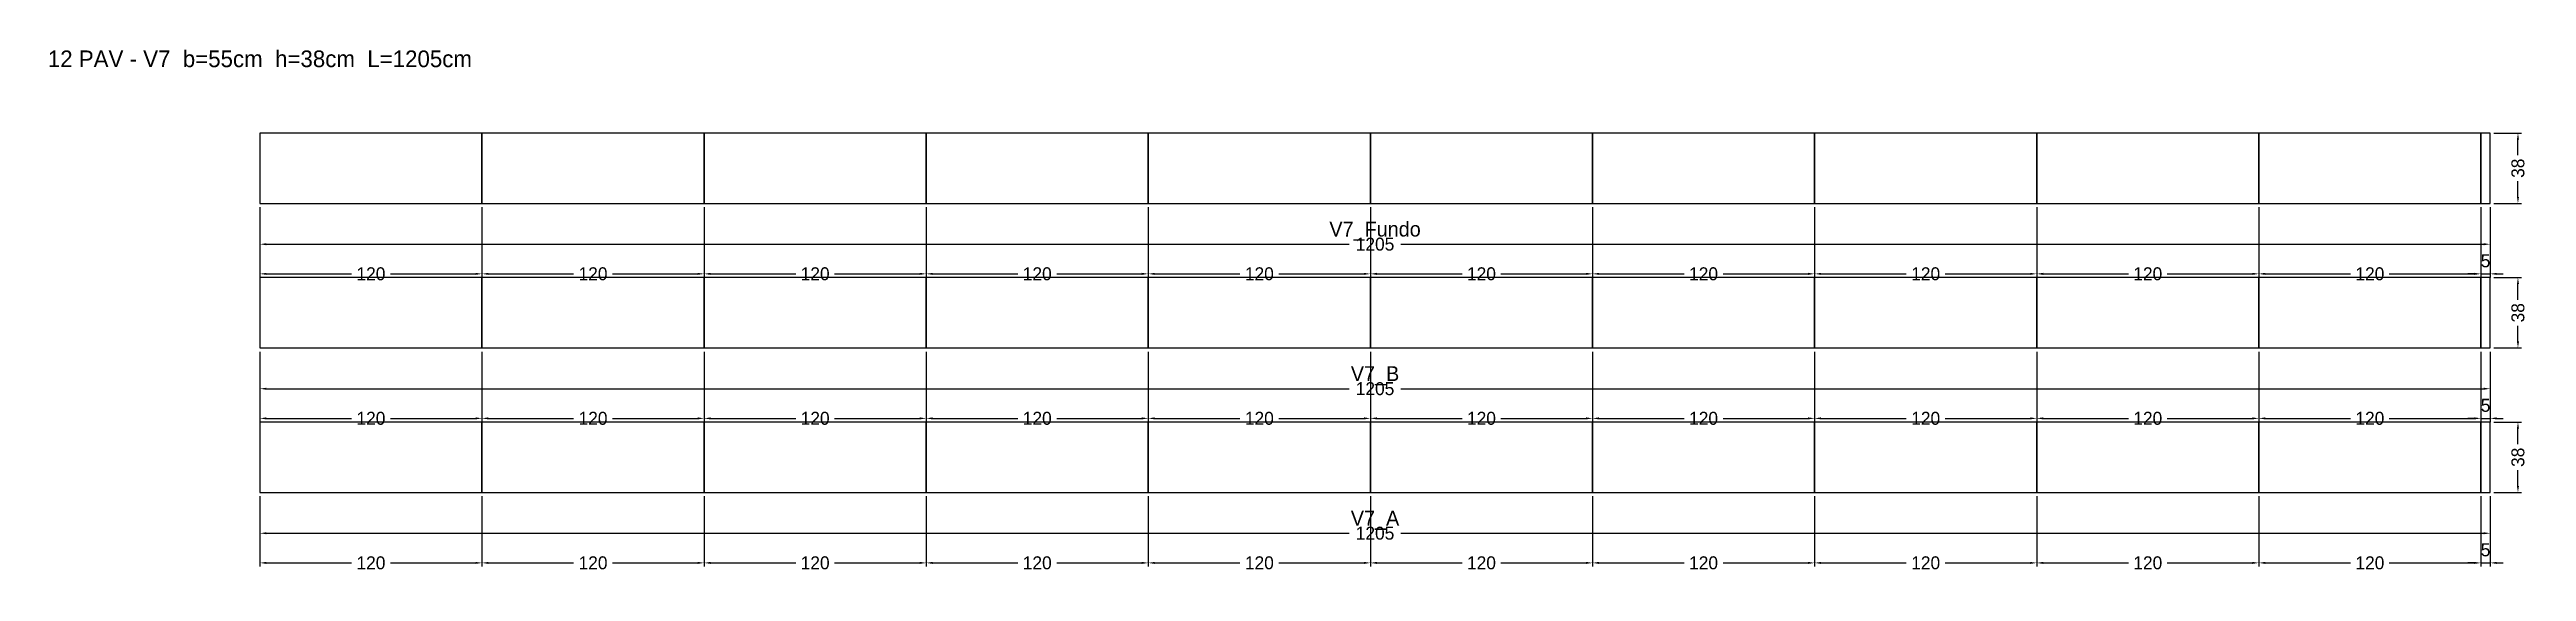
# Model space of a CAD drawing. Header units: metres. Extents: x -114 to 1225, y -43 to 239.
import ezdxf

# ---------------------------------------------------------------- set-up
doc = ezdxf.new("R2010")
doc.units = ezdxf.units.M
for name, color, linetype in [('COTA', 3, 'Continuous'), ('NOMENCLATURA', 2, 'Continuous'), ('Paineis', 7, 'Continuous'), ('Texto Secao', 2, 'Continuous')]:
    doc.layers.add(name, color=color, linetype=linetype)
doc.dimstyles.new('COTA_VIG', dxfattribs={"dimtxt": 7, "dimasz": 3.5, "dimexe": 2, "dimexo": 2, "dimgap": 1.5, "dimtad": 1, "dimdec": 1, "dimcen": 2.5, "dimclrd": 3, "dimclre": 3, "dimclrt": 3, "dimazin": 3, "dimtfac": 1, "dimtmove": 0, "dimatfit": 3})

# ---------------------------------------------------------------- blocks, each defined once
blk = doc.blocks.new('_CLOSEDFILLED')
at = {"color": 0, "linetype": 'BYBLOCK'}
blk.add_solid([(-1, 0.16), (0, 0), (-1, -0.16)], dxfattribs=at)
blk = doc.blocks.new('*D1')
at = {"color": 3}
for p, q in [((0, -2), (0, -24)), ((1205, -2), (1205, -24)), ((3.5, -22), (588.5, -22)), ((616.5, -22), (1201.5, -22))]:
    blk.add_line(p, q, dxfattribs=at)
at = {"layer": 'Defpoints'}
for p in [(0, 0), (1205, 0), (0, -22)]:
    blk.add_point(p, dxfattribs=at)
at = {"layer": 'COTA', "color": 3, "xscale": 3.5, "yscale": 3.5, "rotation": 180}
blk.add_blockref('_CLOSEDFILLED', (0, -22), dxfattribs=at)
at = {"layer": 'COTA', "color": 3, "xscale": 3.5, "yscale": 3.5}
blk.add_blockref('_CLOSEDFILLED', (1205, -22), dxfattribs=at)
at = {"layer": 'COTA', "color": 3, "insert": (602.5, -22), "char_height": 7, "attachment_point": 5}
blk.add_mtext('1205', dxfattribs=at)
blk = doc.blocks.new('*D2')
at = {"color": 3}
for p, q in [((0, -2), (0, -40)), ((120, -2), (120, -40)), ((3.5, -38), (49.5, -38)), ((70.5, -38), (116.5, -38))]:
    blk.add_line(p, q, dxfattribs=at)
at = {"layer": 'Defpoints'}
for p in [(0, 0), (120, 0), (0, -38)]:
    blk.add_point(p, dxfattribs=at)
at = {"layer": 'COTA', "color": 3, "xscale": 3.5, "yscale": 3.5, "rotation": 180}
blk.add_blockref('_CLOSEDFILLED', (0, -38), dxfattribs=at)
at = {"layer": 'COTA', "color": 3, "xscale": 3.5, "yscale": 3.5}
blk.add_blockref('_CLOSEDFILLED', (120, -38), dxfattribs=at)
at = {"layer": 'COTA', "color": 3, "insert": (60, -38), "char_height": 7, "attachment_point": 5}
blk.add_mtext('120', dxfattribs=at)
blk = doc.blocks.new('*D3')
at = {"color": 3}
for p, q in [((120, -2), (120, -40)), ((240, -2), (240, -40)), ((123.5, -38), (169.5, -38)), ((190.5, -38), (236.5, -38))]:
    blk.add_line(p, q, dxfattribs=at)
at = {"layer": 'Defpoints'}
for p in [(120, 0), (240, 0), (120, -38)]:
    blk.add_point(p, dxfattribs=at)
at = {"layer": 'COTA', "color": 3, "xscale": 3.5, "yscale": 3.5, "rotation": 180}
blk.add_blockref('_CLOSEDFILLED', (120, -38), dxfattribs=at)
at = {"layer": 'COTA', "color": 3, "xscale": 3.5, "yscale": 3.5}
blk.add_blockref('_CLOSEDFILLED', (240, -38), dxfattribs=at)
at = {"layer": 'COTA', "color": 3, "insert": (180, -38), "char_height": 7, "attachment_point": 5}
blk.add_mtext('120', dxfattribs=at)
blk = doc.blocks.new('*D4')
at = {"color": 3}
for p, q in [((240, -2), (240, -40)), ((360, -2), (360, -40)), ((243.5, -38), (289.5, -38)), ((310.5, -38), (356.5, -38))]:
    blk.add_line(p, q, dxfattribs=at)
at = {"layer": 'Defpoints'}
for p in [(240, 0), (360, 0), (240, -38)]:
    blk.add_point(p, dxfattribs=at)
at = {"layer": 'COTA', "color": 3, "xscale": 3.5, "yscale": 3.5, "rotation": 180}
blk.add_blockref('_CLOSEDFILLED', (240, -38), dxfattribs=at)
at = {"layer": 'COTA', "color": 3, "xscale": 3.5, "yscale": 3.5}
blk.add_blockref('_CLOSEDFILLED', (360, -38), dxfattribs=at)
at = {"layer": 'COTA', "color": 3, "insert": (300, -38), "char_height": 7, "attachment_point": 5}
blk.add_mtext('120', dxfattribs=at)
blk = doc.blocks.new('*D5')
at = {"color": 3}
for p, q in [((360, -2), (360, -40)), ((480, -2), (480, -40)), ((363.5, -38), (409.5, -38)), ((430.5, -38), (476.5, -38))]:
    blk.add_line(p, q, dxfattribs=at)
at = {"layer": 'Defpoints'}
for p in [(360, 0), (480, 0), (360, -38)]:
    blk.add_point(p, dxfattribs=at)
at = {"layer": 'COTA', "color": 3, "xscale": 3.5, "yscale": 3.5, "rotation": 180}
blk.add_blockref('_CLOSEDFILLED', (360, -38), dxfattribs=at)
at = {"layer": 'COTA', "color": 3, "xscale": 3.5, "yscale": 3.5}
blk.add_blockref('_CLOSEDFILLED', (480, -38), dxfattribs=at)
at = {"layer": 'COTA', "color": 3, "insert": (420, -38), "char_height": 7, "attachment_point": 5}
blk.add_mtext('120', dxfattribs=at)
blk = doc.blocks.new('*D6')
at = {"color": 3}
for p, q in [((480, -2), (480, -40)), ((600, -2), (600, -40)), ((483.5, -38), (529.5, -38)), ((550.5, -38), (596.5, -38))]:
    blk.add_line(p, q, dxfattribs=at)
at = {"layer": 'Defpoints'}
for p in [(480, 0), (600, 0), (480, -38)]:
    blk.add_point(p, dxfattribs=at)
at = {"layer": 'COTA', "color": 3, "xscale": 3.5, "yscale": 3.5, "rotation": 180}
blk.add_blockref('_CLOSEDFILLED', (480, -38), dxfattribs=at)
at = {"layer": 'COTA', "color": 3, "xscale": 3.5, "yscale": 3.5}
blk.add_blockref('_CLOSEDFILLED', (600, -38), dxfattribs=at)
at = {"layer": 'COTA', "color": 3, "insert": (540, -38), "char_height": 7, "attachment_point": 5}
blk.add_mtext('120', dxfattribs=at)
blk = doc.blocks.new('*D7')
at = {"color": 3}
for p, q in [((600, -2), (600, -40)), ((720, -2), (720, -40)), ((603.5, -38), (649.5, -38)), ((670.5, -38), (716.5, -38))]:
    blk.add_line(p, q, dxfattribs=at)
at = {"layer": 'Defpoints'}
for p in [(600, 0), (720, 0), (600, -38)]:
    blk.add_point(p, dxfattribs=at)
at = {"layer": 'COTA', "color": 3, "xscale": 3.5, "yscale": 3.5, "rotation": 180}
blk.add_blockref('_CLOSEDFILLED', (600, -38), dxfattribs=at)
at = {"layer": 'COTA', "color": 3, "xscale": 3.5, "yscale": 3.5}
blk.add_blockref('_CLOSEDFILLED', (720, -38), dxfattribs=at)
at = {"layer": 'COTA', "color": 3, "insert": (660, -38), "char_height": 7, "attachment_point": 5}
blk.add_mtext('120', dxfattribs=at)
blk = doc.blocks.new('*D8')
at = {"color": 3}
for p, q in [((720, -2), (720, -40)), ((840, -2), (840, -40)), ((723.5, -38), (769.5, -38)), ((790.5, -38), (836.5, -38))]:
    blk.add_line(p, q, dxfattribs=at)
at = {"layer": 'Defpoints'}
for p in [(720, 0), (840, 0), (720, -38)]:
    blk.add_point(p, dxfattribs=at)
at = {"layer": 'COTA', "color": 3, "xscale": 3.5, "yscale": 3.5, "rotation": 180}
blk.add_blockref('_CLOSEDFILLED', (720, -38), dxfattribs=at)
at = {"layer": 'COTA', "color": 3, "xscale": 3.5, "yscale": 3.5}
blk.add_blockref('_CLOSEDFILLED', (840, -38), dxfattribs=at)
at = {"layer": 'COTA', "color": 3, "insert": (780, -38), "char_height": 7, "attachment_point": 5}
blk.add_mtext('120', dxfattribs=at)
blk = doc.blocks.new('*D9')
at = {"color": 3}
for p, q in [((840, -2), (840, -40)), ((960, -2), (960, -40)), ((843.5, -38), (889.5, -38)), ((910.5, -38), (956.5, -38))]:
    blk.add_line(p, q, dxfattribs=at)
at = {"layer": 'Defpoints'}
for p in [(840, 0), (960, 0), (840, -38)]:
    blk.add_point(p, dxfattribs=at)
at = {"layer": 'COTA', "color": 3, "xscale": 3.5, "yscale": 3.5, "rotation": 180}
blk.add_blockref('_CLOSEDFILLED', (840, -38), dxfattribs=at)
at = {"layer": 'COTA', "color": 3, "xscale": 3.5, "yscale": 3.5}
blk.add_blockref('_CLOSEDFILLED', (960, -38), dxfattribs=at)
at = {"layer": 'COTA', "color": 3, "insert": (900, -38), "char_height": 7, "attachment_point": 5}
blk.add_mtext('120', dxfattribs=at)
blk = doc.blocks.new('*D10')
at = {"color": 3}
for p, q in [((960, -2), (960, -40)), ((1080, -2), (1080, -40)), ((963.5, -38), (1009.5, -38)), ((1030.5, -38), (1076.5, -38))]:
    blk.add_line(p, q, dxfattribs=at)
at = {"layer": 'Defpoints'}
for p in [(960, 0), (1080, 0), (960, -38)]:
    blk.add_point(p, dxfattribs=at)
at = {"layer": 'COTA', "color": 3, "xscale": 3.5, "yscale": 3.5, "rotation": 180}
blk.add_blockref('_CLOSEDFILLED', (960, -38), dxfattribs=at)
at = {"layer": 'COTA', "color": 3, "xscale": 3.5, "yscale": 3.5}
blk.add_blockref('_CLOSEDFILLED', (1080, -38), dxfattribs=at)
at = {"layer": 'COTA', "color": 3, "insert": (1020, -38), "char_height": 7, "attachment_point": 5}
blk.add_mtext('120', dxfattribs=at)
blk = doc.blocks.new('*D11')
at = {"color": 3}
for p, q in [((1080, -2), (1080, -40)), ((1200, -2), (1200, -40)), ((1083.5, -38), (1129.5, -38)), ((1150.5, -38), (1196.5, -38))]:
    blk.add_line(p, q, dxfattribs=at)
at = {"layer": 'Defpoints'}
for p in [(1080, 0), (1200, 0), (1080, -38)]:
    blk.add_point(p, dxfattribs=at)
at = {"layer": 'COTA', "color": 3, "xscale": 3.5, "yscale": 3.5, "rotation": 180}
blk.add_blockref('_CLOSEDFILLED', (1080, -38), dxfattribs=at)
at = {"layer": 'COTA', "color": 3, "xscale": 3.5, "yscale": 3.5}
blk.add_blockref('_CLOSEDFILLED', (1200, -38), dxfattribs=at)
at = {"layer": 'COTA', "color": 3, "insert": (1140, -38), "char_height": 7, "attachment_point": 5}
blk.add_mtext('120', dxfattribs=at)
blk = doc.blocks.new('*D13')
at = {"color": 3}
for p, q in [((1207, 38), (1222, 38)), ((1220, 26), (1220, 34.5)), ((1207, 0), (1222, 0)), ((1220, 3.5), (1220, 12))]:
    blk.add_line(p, q, dxfattribs=at)
at = {"layer": 'Defpoints'}
for p in [(1205, 38), (1205, 0), (1220, 0)]:
    blk.add_point(p, dxfattribs=at)
at = {"layer": 'COTA', "color": 3, "xscale": 3.5, "yscale": 3.5}
for p, rotation in [((1220, 38), 90), ((1220, 0), 270)]:
    blk.add_blockref('_CLOSEDFILLED', p, dxfattribs=dict(at, rotation=rotation))
at = {"layer": 'COTA', "color": 3, "insert": (1220, 19), "char_height": 7, "attachment_point": 5, "rotation": 90}
blk.add_mtext('38', dxfattribs=at)
blk = doc.blocks.new('*D14')
at = {"color": 3}
for p, q in [((0, 76), (0, 54)), ((1205, 76), (1205, 54)), ((3.5, 56), (588.5, 56)), ((616.5, 56), (1201.5, 56))]:
    blk.add_line(p, q, dxfattribs=at)
at = {"layer": 'Defpoints'}
for p in [(0, 78), (1205, 78), (0, 56)]:
    blk.add_point(p, dxfattribs=at)
at = {"layer": 'COTA', "color": 3, "xscale": 3.5, "yscale": 3.5, "rotation": 180}
blk.add_blockref('_CLOSEDFILLED', (0, 56), dxfattribs=at)
at = {"layer": 'COTA', "color": 3, "xscale": 3.5, "yscale": 3.5}
blk.add_blockref('_CLOSEDFILLED', (1205, 56), dxfattribs=at)
at = {"layer": 'COTA', "color": 3, "insert": (602.5, 56), "char_height": 7, "attachment_point": 5}
blk.add_mtext('1205', dxfattribs=at)
blk = doc.blocks.new('*D15')
at = {"color": 3}
for p, q in [((0, 76), (0, 38)), ((120, 76), (120, 38)), ((3.5, 40), (49.5, 40)), ((70.5, 40), (116.5, 40))]:
    blk.add_line(p, q, dxfattribs=at)
at = {"layer": 'Defpoints'}
for p in [(0, 78), (120, 78), (0, 40)]:
    blk.add_point(p, dxfattribs=at)
at = {"layer": 'COTA', "color": 3, "xscale": 3.5, "yscale": 3.5, "rotation": 180}
blk.add_blockref('_CLOSEDFILLED', (0, 40), dxfattribs=at)
at = {"layer": 'COTA', "color": 3, "xscale": 3.5, "yscale": 3.5}
blk.add_blockref('_CLOSEDFILLED', (120, 40), dxfattribs=at)
at = {"layer": 'COTA', "color": 3, "insert": (60, 40), "char_height": 7, "attachment_point": 5}
blk.add_mtext('120', dxfattribs=at)
blk = doc.blocks.new('*D16')
at = {"color": 3}
for p, q in [((120, 76), (120, 38)), ((240, 76), (240, 38)), ((123.5, 40), (169.5, 40)), ((190.5, 40), (236.5, 40))]:
    blk.add_line(p, q, dxfattribs=at)
at = {"layer": 'Defpoints'}
for p in [(120, 78), (240, 78), (120, 40)]:
    blk.add_point(p, dxfattribs=at)
at = {"layer": 'COTA', "color": 3, "xscale": 3.5, "yscale": 3.5, "rotation": 180}
blk.add_blockref('_CLOSEDFILLED', (120, 40), dxfattribs=at)
at = {"layer": 'COTA', "color": 3, "xscale": 3.5, "yscale": 3.5}
blk.add_blockref('_CLOSEDFILLED', (240, 40), dxfattribs=at)
at = {"layer": 'COTA', "color": 3, "insert": (180, 40), "char_height": 7, "attachment_point": 5}
blk.add_mtext('120', dxfattribs=at)
blk = doc.blocks.new('*D17')
at = {"color": 3}
for p, q in [((240, 76), (240, 38)), ((360, 76), (360, 38)), ((243.5, 40), (289.5, 40)), ((310.5, 40), (356.5, 40))]:
    blk.add_line(p, q, dxfattribs=at)
at = {"layer": 'Defpoints'}
for p in [(240, 78), (360, 78), (240, 40)]:
    blk.add_point(p, dxfattribs=at)
at = {"layer": 'COTA', "color": 3, "xscale": 3.5, "yscale": 3.5, "rotation": 180}
blk.add_blockref('_CLOSEDFILLED', (240, 40), dxfattribs=at)
at = {"layer": 'COTA', "color": 3, "xscale": 3.5, "yscale": 3.5}
blk.add_blockref('_CLOSEDFILLED', (360, 40), dxfattribs=at)
at = {"layer": 'COTA', "color": 3, "insert": (300, 40), "char_height": 7, "attachment_point": 5}
blk.add_mtext('120', dxfattribs=at)
blk = doc.blocks.new('*D18')
at = {"color": 3}
for p, q in [((360, 76), (360, 38)), ((480, 76), (480, 38)), ((363.5, 40), (409.5, 40)), ((430.5, 40), (476.5, 40))]:
    blk.add_line(p, q, dxfattribs=at)
at = {"layer": 'Defpoints'}
for p in [(360, 78), (480, 78), (360, 40)]:
    blk.add_point(p, dxfattribs=at)
at = {"layer": 'COTA', "color": 3, "xscale": 3.5, "yscale": 3.5, "rotation": 180}
blk.add_blockref('_CLOSEDFILLED', (360, 40), dxfattribs=at)
at = {"layer": 'COTA', "color": 3, "xscale": 3.5, "yscale": 3.5}
blk.add_blockref('_CLOSEDFILLED', (480, 40), dxfattribs=at)
at = {"layer": 'COTA', "color": 3, "insert": (420, 40), "char_height": 7, "attachment_point": 5}
blk.add_mtext('120', dxfattribs=at)
blk = doc.blocks.new('*D19')
at = {"color": 3}
for p, q in [((480, 76), (480, 38)), ((600, 76), (600, 38)), ((483.5, 40), (529.5, 40)), ((550.5, 40), (596.5, 40))]:
    blk.add_line(p, q, dxfattribs=at)
at = {"layer": 'Defpoints'}
for p in [(480, 78), (600, 78), (480, 40)]:
    blk.add_point(p, dxfattribs=at)
at = {"layer": 'COTA', "color": 3, "xscale": 3.5, "yscale": 3.5, "rotation": 180}
blk.add_blockref('_CLOSEDFILLED', (480, 40), dxfattribs=at)
at = {"layer": 'COTA', "color": 3, "xscale": 3.5, "yscale": 3.5}
blk.add_blockref('_CLOSEDFILLED', (600, 40), dxfattribs=at)
at = {"layer": 'COTA', "color": 3, "insert": (540, 40), "char_height": 7, "attachment_point": 5}
blk.add_mtext('120', dxfattribs=at)
blk = doc.blocks.new('*D20')
at = {"color": 3}
for p, q in [((600, 76), (600, 38)), ((720, 76), (720, 38)), ((603.5, 40), (649.5, 40)), ((670.5, 40), (716.5, 40))]:
    blk.add_line(p, q, dxfattribs=at)
at = {"layer": 'Defpoints'}
for p in [(600, 78), (720, 78), (600, 40)]:
    blk.add_point(p, dxfattribs=at)
at = {"layer": 'COTA', "color": 3, "xscale": 3.5, "yscale": 3.5, "rotation": 180}
blk.add_blockref('_CLOSEDFILLED', (600, 40), dxfattribs=at)
at = {"layer": 'COTA', "color": 3, "xscale": 3.5, "yscale": 3.5}
blk.add_blockref('_CLOSEDFILLED', (720, 40), dxfattribs=at)
at = {"layer": 'COTA', "color": 3, "insert": (660, 40), "char_height": 7, "attachment_point": 5}
blk.add_mtext('120', dxfattribs=at)
blk = doc.blocks.new('*D21')
at = {"color": 3}
for p, q in [((720, 76), (720, 38)), ((840, 76), (840, 38)), ((723.5, 40), (769.5, 40)), ((790.5, 40), (836.5, 40))]:
    blk.add_line(p, q, dxfattribs=at)
at = {"layer": 'Defpoints'}
for p in [(720, 78), (840, 78), (720, 40)]:
    blk.add_point(p, dxfattribs=at)
at = {"layer": 'COTA', "color": 3, "xscale": 3.5, "yscale": 3.5, "rotation": 180}
blk.add_blockref('_CLOSEDFILLED', (720, 40), dxfattribs=at)
at = {"layer": 'COTA', "color": 3, "xscale": 3.5, "yscale": 3.5}
blk.add_blockref('_CLOSEDFILLED', (840, 40), dxfattribs=at)
at = {"layer": 'COTA', "color": 3, "insert": (780, 40), "char_height": 7, "attachment_point": 5}
blk.add_mtext('120', dxfattribs=at)
blk = doc.blocks.new('*D22')
at = {"color": 3}
for p, q in [((840, 76), (840, 38)), ((960, 76), (960, 38)), ((843.5, 40), (889.5, 40)), ((910.5, 40), (956.5, 40))]:
    blk.add_line(p, q, dxfattribs=at)
at = {"layer": 'Defpoints'}
for p in [(840, 78), (960, 78), (840, 40)]:
    blk.add_point(p, dxfattribs=at)
at = {"layer": 'COTA', "color": 3, "xscale": 3.5, "yscale": 3.5, "rotation": 180}
blk.add_blockref('_CLOSEDFILLED', (840, 40), dxfattribs=at)
at = {"layer": 'COTA', "color": 3, "xscale": 3.5, "yscale": 3.5}
blk.add_blockref('_CLOSEDFILLED', (960, 40), dxfattribs=at)
at = {"layer": 'COTA', "color": 3, "insert": (900, 40), "char_height": 7, "attachment_point": 5}
blk.add_mtext('120', dxfattribs=at)
blk = doc.blocks.new('*D23')
at = {"color": 3}
for p, q in [((960, 76), (960, 38)), ((1080, 76), (1080, 38)), ((963.5, 40), (1009.5, 40)), ((1030.5, 40), (1076.5, 40))]:
    blk.add_line(p, q, dxfattribs=at)
at = {"layer": 'Defpoints'}
for p in [(960, 78), (1080, 78), (960, 40)]:
    blk.add_point(p, dxfattribs=at)
at = {"layer": 'COTA', "color": 3, "xscale": 3.5, "yscale": 3.5, "rotation": 180}
blk.add_blockref('_CLOSEDFILLED', (960, 40), dxfattribs=at)
at = {"layer": 'COTA', "color": 3, "xscale": 3.5, "yscale": 3.5}
blk.add_blockref('_CLOSEDFILLED', (1080, 40), dxfattribs=at)
at = {"layer": 'COTA', "color": 3, "insert": (1020, 40), "char_height": 7, "attachment_point": 5}
blk.add_mtext('120', dxfattribs=at)
blk = doc.blocks.new('*D24')
at = {"color": 3}
for p, q in [((1080, 76), (1080, 38)), ((1200, 76), (1200, 38)), ((1083.5, 40), (1129.5, 40)), ((1150.5, 40), (1196.5, 40))]:
    blk.add_line(p, q, dxfattribs=at)
at = {"layer": 'Defpoints'}
for p in [(1080, 78), (1200, 78), (1080, 40)]:
    blk.add_point(p, dxfattribs=at)
at = {"layer": 'COTA', "color": 3, "xscale": 3.5, "yscale": 3.5, "rotation": 180}
blk.add_blockref('_CLOSEDFILLED', (1080, 40), dxfattribs=at)
at = {"layer": 'COTA', "color": 3, "xscale": 3.5, "yscale": 3.5}
blk.add_blockref('_CLOSEDFILLED', (1200, 40), dxfattribs=at)
at = {"layer": 'COTA', "color": 3, "insert": (1140, 40), "char_height": 7, "attachment_point": 5}
blk.add_mtext('120', dxfattribs=at)
blk = doc.blocks.new('*D26')
at = {"color": 3}
for p, q in [((1207, 116), (1222, 116)), ((1220, 104), (1220, 112.5)), ((1220, 81.5), (1220, 90)), ((1207, 78), (1222, 78))]:
    blk.add_line(p, q, dxfattribs=at)
at = {"layer": 'Defpoints'}
for p in [(1205, 116), (1205, 78), (1220, 78)]:
    blk.add_point(p, dxfattribs=at)
at = {"layer": 'COTA', "color": 3, "xscale": 3.5, "yscale": 3.5}
for p, rotation in [((1220, 116), 90), ((1220, 78), 270)]:
    blk.add_blockref('_CLOSEDFILLED', p, dxfattribs=dict(at, rotation=rotation))
at = {"layer": 'COTA', "color": 3, "insert": (1220, 97), "char_height": 7, "attachment_point": 5, "rotation": 90}
blk.add_mtext('38', dxfattribs=at)
blk = doc.blocks.new('*D27')
at = {"color": 3}
for p, q in [((0, 154), (0, 132)), ((1205, 154), (1205, 132)), ((3.5, 134), (588.5, 134)), ((616.5, 134), (1201.5, 134))]:
    blk.add_line(p, q, dxfattribs=at)
at = {"layer": 'Defpoints'}
for p in [(0, 156), (1205, 156), (0, 134)]:
    blk.add_point(p, dxfattribs=at)
at = {"layer": 'COTA', "color": 3, "xscale": 3.5, "yscale": 3.5, "rotation": 180}
blk.add_blockref('_CLOSEDFILLED', (0, 134), dxfattribs=at)
at = {"layer": 'COTA', "color": 3, "xscale": 3.5, "yscale": 3.5}
blk.add_blockref('_CLOSEDFILLED', (1205, 134), dxfattribs=at)
at = {"layer": 'COTA', "color": 3, "insert": (602.5, 134), "char_height": 7, "attachment_point": 5}
blk.add_mtext('1205', dxfattribs=at)
blk = doc.blocks.new('*D28')
at = {"color": 3}
for p, q in [((0, 154), (0, 116)), ((120, 154), (120, 116)), ((3.5, 118), (49.5, 118)), ((70.5, 118), (116.5, 118))]:
    blk.add_line(p, q, dxfattribs=at)
at = {"layer": 'Defpoints'}
for p in [(0, 156), (120, 156), (0, 118)]:
    blk.add_point(p, dxfattribs=at)
at = {"layer": 'COTA', "color": 3, "xscale": 3.5, "yscale": 3.5, "rotation": 180}
blk.add_blockref('_CLOSEDFILLED', (0, 118), dxfattribs=at)
at = {"layer": 'COTA', "color": 3, "xscale": 3.5, "yscale": 3.5}
blk.add_blockref('_CLOSEDFILLED', (120, 118), dxfattribs=at)
at = {"layer": 'COTA', "color": 3, "insert": (60, 118), "char_height": 7, "attachment_point": 5}
blk.add_mtext('120', dxfattribs=at)
blk = doc.blocks.new('*D29')
at = {"color": 3}
for p, q in [((120, 154), (120, 116)), ((240, 154), (240, 116)), ((123.5, 118), (169.5, 118)), ((190.5, 118), (236.5, 118))]:
    blk.add_line(p, q, dxfattribs=at)
at = {"layer": 'Defpoints'}
for p in [(120, 156), (240, 156), (120, 118)]:
    blk.add_point(p, dxfattribs=at)
at = {"layer": 'COTA', "color": 3, "xscale": 3.5, "yscale": 3.5, "rotation": 180}
blk.add_blockref('_CLOSEDFILLED', (120, 118), dxfattribs=at)
at = {"layer": 'COTA', "color": 3, "xscale": 3.5, "yscale": 3.5}
blk.add_blockref('_CLOSEDFILLED', (240, 118), dxfattribs=at)
at = {"layer": 'COTA', "color": 3, "insert": (180, 118), "char_height": 7, "attachment_point": 5}
blk.add_mtext('120', dxfattribs=at)
blk = doc.blocks.new('*D30')
at = {"color": 3}
for p, q in [((240, 154), (240, 116)), ((360, 154), (360, 116)), ((243.5, 118), (289.5, 118)), ((310.5, 118), (356.5, 118))]:
    blk.add_line(p, q, dxfattribs=at)
at = {"layer": 'Defpoints'}
for p in [(240, 156), (360, 156), (240, 118)]:
    blk.add_point(p, dxfattribs=at)
at = {"layer": 'COTA', "color": 3, "xscale": 3.5, "yscale": 3.5, "rotation": 180}
blk.add_blockref('_CLOSEDFILLED', (240, 118), dxfattribs=at)
at = {"layer": 'COTA', "color": 3, "xscale": 3.5, "yscale": 3.5}
blk.add_blockref('_CLOSEDFILLED', (360, 118), dxfattribs=at)
at = {"layer": 'COTA', "color": 3, "insert": (300, 118), "char_height": 7, "attachment_point": 5}
blk.add_mtext('120', dxfattribs=at)
blk = doc.blocks.new('*D31')
at = {"color": 3}
for p, q in [((360, 154), (360, 116)), ((480, 154), (480, 116)), ((363.5, 118), (409.5, 118)), ((430.5, 118), (476.5, 118))]:
    blk.add_line(p, q, dxfattribs=at)
at = {"layer": 'Defpoints'}
for p in [(360, 156), (480, 156), (360, 118)]:
    blk.add_point(p, dxfattribs=at)
at = {"layer": 'COTA', "color": 3, "xscale": 3.5, "yscale": 3.5, "rotation": 180}
blk.add_blockref('_CLOSEDFILLED', (360, 118), dxfattribs=at)
at = {"layer": 'COTA', "color": 3, "xscale": 3.5, "yscale": 3.5}
blk.add_blockref('_CLOSEDFILLED', (480, 118), dxfattribs=at)
at = {"layer": 'COTA', "color": 3, "insert": (420, 118), "char_height": 7, "attachment_point": 5}
blk.add_mtext('120', dxfattribs=at)
blk = doc.blocks.new('*D32')
at = {"color": 3}
for p, q in [((480, 154), (480, 116)), ((600, 154), (600, 116)), ((483.5, 118), (529.5, 118)), ((550.5, 118), (596.5, 118))]:
    blk.add_line(p, q, dxfattribs=at)
at = {"layer": 'Defpoints'}
for p in [(480, 156), (600, 156), (480, 118)]:
    blk.add_point(p, dxfattribs=at)
at = {"layer": 'COTA', "color": 3, "xscale": 3.5, "yscale": 3.5, "rotation": 180}
blk.add_blockref('_CLOSEDFILLED', (480, 118), dxfattribs=at)
at = {"layer": 'COTA', "color": 3, "xscale": 3.5, "yscale": 3.5}
blk.add_blockref('_CLOSEDFILLED', (600, 118), dxfattribs=at)
at = {"layer": 'COTA', "color": 3, "insert": (540, 118), "char_height": 7, "attachment_point": 5}
blk.add_mtext('120', dxfattribs=at)
blk = doc.blocks.new('*D33')
at = {"color": 3}
for p, q in [((600, 154), (600, 116)), ((720, 154), (720, 116)), ((603.5, 118), (649.5, 118)), ((670.5, 118), (716.5, 118))]:
    blk.add_line(p, q, dxfattribs=at)
at = {"layer": 'Defpoints'}
for p in [(600, 156), (720, 156), (600, 118)]:
    blk.add_point(p, dxfattribs=at)
at = {"layer": 'COTA', "color": 3, "xscale": 3.5, "yscale": 3.5, "rotation": 180}
blk.add_blockref('_CLOSEDFILLED', (600, 118), dxfattribs=at)
at = {"layer": 'COTA', "color": 3, "xscale": 3.5, "yscale": 3.5}
blk.add_blockref('_CLOSEDFILLED', (720, 118), dxfattribs=at)
at = {"layer": 'COTA', "color": 3, "insert": (660, 118), "char_height": 7, "attachment_point": 5}
blk.add_mtext('120', dxfattribs=at)
blk = doc.blocks.new('*D34')
at = {"color": 3}
for p, q in [((720, 154), (720, 116)), ((840, 154), (840, 116)), ((723.5, 118), (769.5, 118)), ((790.5, 118), (836.5, 118))]:
    blk.add_line(p, q, dxfattribs=at)
at = {"layer": 'Defpoints'}
for p in [(720, 156), (840, 156), (720, 118)]:
    blk.add_point(p, dxfattribs=at)
at = {"layer": 'COTA', "color": 3, "xscale": 3.5, "yscale": 3.5, "rotation": 180}
blk.add_blockref('_CLOSEDFILLED', (720, 118), dxfattribs=at)
at = {"layer": 'COTA', "color": 3, "xscale": 3.5, "yscale": 3.5}
blk.add_blockref('_CLOSEDFILLED', (840, 118), dxfattribs=at)
at = {"layer": 'COTA', "color": 3, "insert": (780, 118), "char_height": 7, "attachment_point": 5}
blk.add_mtext('120', dxfattribs=at)
blk = doc.blocks.new('*D35')
at = {"color": 3}
for p, q in [((840, 154), (840, 116)), ((960, 154), (960, 116)), ((843.5, 118), (889.5, 118)), ((910.5, 118), (956.5, 118))]:
    blk.add_line(p, q, dxfattribs=at)
at = {"layer": 'Defpoints'}
for p in [(840, 156), (960, 156), (840, 118)]:
    blk.add_point(p, dxfattribs=at)
at = {"layer": 'COTA', "color": 3, "xscale": 3.5, "yscale": 3.5, "rotation": 180}
blk.add_blockref('_CLOSEDFILLED', (840, 118), dxfattribs=at)
at = {"layer": 'COTA', "color": 3, "xscale": 3.5, "yscale": 3.5}
blk.add_blockref('_CLOSEDFILLED', (960, 118), dxfattribs=at)
at = {"layer": 'COTA', "color": 3, "insert": (900, 118), "char_height": 7, "attachment_point": 5}
blk.add_mtext('120', dxfattribs=at)
blk = doc.blocks.new('*D36')
at = {"color": 3}
for p, q in [((960, 154), (960, 116)), ((1080, 154), (1080, 116)), ((963.5, 118), (1009.5, 118)), ((1030.5, 118), (1076.5, 118))]:
    blk.add_line(p, q, dxfattribs=at)
at = {"layer": 'Defpoints'}
for p in [(960, 156), (1080, 156), (960, 118)]:
    blk.add_point(p, dxfattribs=at)
at = {"layer": 'COTA', "color": 3, "xscale": 3.5, "yscale": 3.5, "rotation": 180}
blk.add_blockref('_CLOSEDFILLED', (960, 118), dxfattribs=at)
at = {"layer": 'COTA', "color": 3, "xscale": 3.5, "yscale": 3.5}
blk.add_blockref('_CLOSEDFILLED', (1080, 118), dxfattribs=at)
at = {"layer": 'COTA', "color": 3, "insert": (1020, 118), "char_height": 7, "attachment_point": 5}
blk.add_mtext('120', dxfattribs=at)
blk = doc.blocks.new('*D37')
at = {"color": 3}
for p, q in [((1080, 154), (1080, 116)), ((1200, 154), (1200, 116)), ((1083.5, 118), (1129.5, 118)), ((1150.5, 118), (1196.5, 118))]:
    blk.add_line(p, q, dxfattribs=at)
at = {"layer": 'Defpoints'}
for p in [(1080, 156), (1200, 156), (1080, 118)]:
    blk.add_point(p, dxfattribs=at)
at = {"layer": 'COTA', "color": 3, "xscale": 3.5, "yscale": 3.5, "rotation": 180}
blk.add_blockref('_CLOSEDFILLED', (1080, 118), dxfattribs=at)
at = {"layer": 'COTA', "color": 3, "xscale": 3.5, "yscale": 3.5}
blk.add_blockref('_CLOSEDFILLED', (1200, 118), dxfattribs=at)
at = {"layer": 'COTA', "color": 3, "insert": (1140, 118), "char_height": 7, "attachment_point": 5}
blk.add_mtext('120', dxfattribs=at)
blk = doc.blocks.new('*D39')
at = {"color": 3}
for p, q in [((1207, 194), (1222, 194)), ((1220, 182), (1220, 190.5)), ((1220, 159.5), (1220, 168)), ((1207, 156), (1222, 156))]:
    blk.add_line(p, q, dxfattribs=at)
at = {"layer": 'Defpoints'}
for p in [(1205, 194), (1205, 156), (1220, 156)]:
    blk.add_point(p, dxfattribs=at)
at = {"layer": 'COTA', "color": 3, "xscale": 3.5, "yscale": 3.5}
for p, rotation in [((1220, 194), 90), ((1220, 156), 270)]:
    blk.add_blockref('_CLOSEDFILLED', p, dxfattribs=dict(at, rotation=rotation))
at = {"layer": 'COTA', "color": 3, "insert": (1220, 175), "char_height": 7, "attachment_point": 5, "rotation": 90}
blk.add_mtext('38', dxfattribs=at)

msp = doc.modelspace()

# ---------------------------------------------------------------- linework, layer by layer
at = {"layer": 'Paineis'}
for points in [[(0, 156), (120, 156), (120, 194), (0, 194)], [(120, 156), (240, 156), (240, 194), (120, 194)], [(240, 156), (360, 156), (360, 194), (240, 194)], [(360, 156), (480, 156), (480, 194), (360, 194)], [(480, 156), (600, 156), (600, 194), (480, 194)], [(600, 156), (720, 156), (720, 194), (600, 194)], [(720, 156), (840, 156), (840, 194), (720, 194)], [(840, 156), (960, 156), (960, 194), (840, 194)], [(960, 156), (1080, 156), (1080, 194), (960, 194)], [(1080, 156), (1200, 156), (1200, 194), (1080, 194)], [(1200, 156), (1205, 156), (1205, 194), (1200, 194)], [(0, 78), (120, 78), (120, 116), (0, 116)], [(120, 78), (240, 78), (240, 116), (120, 116)], [(240, 78), (360, 78), (360, 116), (240, 116)], [(360, 78), (480, 78), (480, 116), (360, 116)], [(480, 78), (600, 78), (600, 116), (480, 116)], [(600, 78), (720, 78), (720, 116), (600, 116)], [(720, 78), (840, 78), (840, 116), (720, 116)], [(840, 78), (960, 78), (960, 116), (840, 116)], [(960, 78), (1080, 78), (1080, 116), (960, 116)], [(1080, 78), (1200, 78), (1200, 116), (1080, 116)], [(1200, 78), (1205, 78), (1205, 116), (1200, 116)], [(0, 0), (120, 0), (120, 38), (0, 38)], [(120, 0), (240, 0), (240, 38), (120, 38)], [(240, 0), (360, 0), (360, 38), (240, 38)], [(360, 0), (480, 0), (480, 38), (360, 38)], [(480, 0), (600, 0), (600, 38), (480, 38)], [(600, 0), (720, 0), (720, 38), (600, 38)], [(720, 0), (840, 0), (840, 38), (720, 38)], [(840, 0), (960, 0), (960, 38), (840, 38)], [(960, 0), (1080, 0), (1080, 38), (960, 38)], [(1080, 0), (1200, 0), (1200, 38), (1080, 38)], [(1200, 0), (1205, 0), (1205, 38), (1200, 38)]]:
    msp.add_lwpolyline(points, close=True, dxfattribs=at)

# ---------------------------------------------------------------- texts
at = {"layer": 'NOMENCLATURA', "insert": (0, 234), "char_height": 9, "width": 1225, "attachment_point": 5}
msp.add_mtext('12 PAV - V7  b=55cm  h=38cm  L=1205cm', dxfattribs=at)
at = {"layer": 'Texto Secao', "char_height": 8, "width": 1225, "attachment_point": 5}
for s, insert in [('V7_Fundo', (602.5, 141)), ('V7_B', (602.5, 63)), ('V7_A', (602.5, -15))]:
    msp.add_mtext(s, dxfattribs=dict(at, insert=insert))

# ---------------------------------------------------------------- dimensions: what is measured, and where the dimension line sits
at = {"layer": 'COTA'}
for base, p1, p2, picture, middle in [((1220, 156), (1205, 156), (1205, 194), '*D39', (1220, 175)), ((1220, 78), (1205, 78), (1205, 116), '*D26', (1220, 97)), ((1220, 0), (1205, 0), (1205, 38), '*D13', (1220, 19))]:
    dim = msp.add_linear_dim(base=base, p1=p1, p2=p2, angle=90, dimstyle='COTA_VIG', dxfattribs=at)
    dim.commit()
    dim.dimension.update_dxf_attribs({"geometry": picture, "text_midpoint": middle})
for base, p1, p2, picture, middle in [((0, 134), (0, 156), (1205, 156), '*D27', (602.5, 134)), ((0, 118), (0, 156), (120, 156), '*D28', (60, 118)), ((120, 118), (120, 156), (240, 156), '*D29', (180, 118)), ((240, 118), (240, 156), (360, 156), '*D30', (300, 118)), ((360, 118), (360, 156), (480, 156), '*D31', (420, 118)), ((480, 118), (480, 156), (600, 156), '*D32', (540, 118)), ((600, 118), (600, 156), (720, 156), '*D33', (660, 118)), ((720, 118), (720, 156), (840, 156), '*D34', (780, 118)), ((840, 118), (840, 156), (960, 156), '*D35', (900, 118)), ((960, 118), (960, 156), (1080, 156), '*D36', (1020, 118)), ((1080, 118), (1080, 156), (1200, 156), '*D37', (1140, 118)), ((0, 56), (0, 78), (1205, 78), '*D14', (602.5, 56)), ((0, 40), (0, 78), (120, 78), '*D15', (60, 40)), ((120, 40), (120, 78), (240, 78), '*D16', (180, 40)), ((240, 40), (240, 78), (360, 78), '*D17', (300, 40)), ((360, 40), (360, 78), (480, 78), '*D18', (420, 40)), ((480, 40), (480, 78), (600, 78), '*D19', (540, 40)), ((600, 40), (600, 78), (720, 78), '*D20', (660, 40)), ((720, 40), (720, 78), (840, 78), '*D21', (780, 40)), ((840, 40), (840, 78), (960, 78), '*D22', (900, 40)), ((960, 40), (960, 78), (1080, 78), '*D23', (1020, 40)), ((1080, 40), (1080, 78), (1200, 78), '*D24', (1140, 40)), ((0, -22), (0, 0), (1205, 0), '*D1', (602.5, -22)), ((0, -38), (0, 0), (120, 0), '*D2', (60, -38)), ((120, -38), (120, 0), (240, 0), '*D3', (180, -38)), ((240, -38), (240, 0), (360, 0), '*D4', (300, -38)), ((360, -38), (360, 0), (480, 0), '*D5', (420, -38)), ((480, -38), (480, 0), (600, 0), '*D6', (540, -38)), ((600, -38), (600, 0), (720, 0), '*D7', (660, -38)), ((720, -38), (720, 0), (840, 0), '*D8', (780, -38)), ((840, -38), (840, 0), (960, 0), '*D9', (900, -38)), ((960, -38), (960, 0), (1080, 0), '*D10', (1020, -38)), ((1080, -38), (1080, 0), (1200, 0), '*D11', (1140, -38))]:
    dim = msp.add_linear_dim(base=base, p1=p1, p2=p2, dimstyle='COTA_VIG', dxfattribs=at)
    dim.commit()
    dim.dimension.update_dxf_attribs({"geometry": picture, "text_midpoint": middle})
for base, p1, p2 in [((1200, 118), (1200, 156), (1205, 156)), ((1200, 40), (1200, 78), (1205, 78)), ((1200, -38), (1200, 0), (1205, 0))]:
    msp.add_linear_dim(base=base, p1=p1, p2=p2, dimstyle='COTA_VIG', dxfattribs=at).render()

doc.saveas('drawing.dxf')
